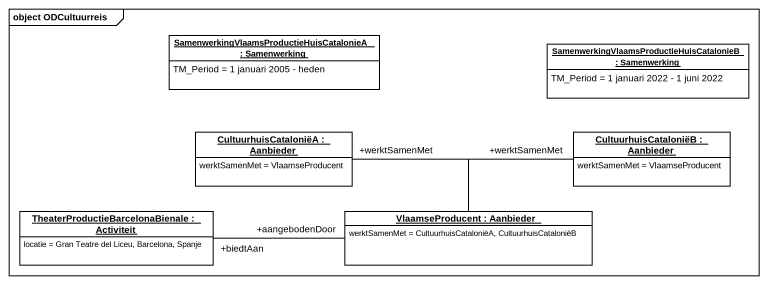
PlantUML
@startuml
mainframe object ODCultuurreis
hide circle
hide empty members
object "SamenwerkingVlaamsProductieHuisCatalonieA : Samenwerking" as SamenwerkingVlaamsProductieH {
  TM_Period = 1 januari 2005 - heden
}
object "SamenwerkingVlaamsProductieHuisCatalonieB : Samenwerking" as SamenwerkingVlaamsProductieH_2 {
  TM_Period = 1 januari 2022 - 1 juni 2022
}
object "CultuurhuisCataloniëA : Aanbieder" as CultuurhuisCataloniëA {
  werktSamenMet = VlaamseProducent
}
object "CultuurhuisCataloniëB : Aanbieder" as CultuurhuisCataloniëB {
  werktSamenMet = VlaamseProducent
}
object "TheaterProductieBarcelonaBienale : Activiteit" as TheaterProductieBarcelonaBie {
  locatie = Gran Teatre del Liceu, Barcelona, Spanje
}
object "VlaamseProducent : Aanbieder" as VlaamseProducent {
  werktSamenMet = CultuurhuisCataloniëA, CultuurhuisCataloniëB
}
VlaamseProducent -left- "+werktSamenMet" CultuurhuisCataloniëA
VlaamseProducent -right- "+werktSamenMet" CultuurhuisCataloniëB
VlaamseProducent "+aangebodenDoor" -left- "+biedtAan" TheaterProductieBarcelonaBie
@enduml
